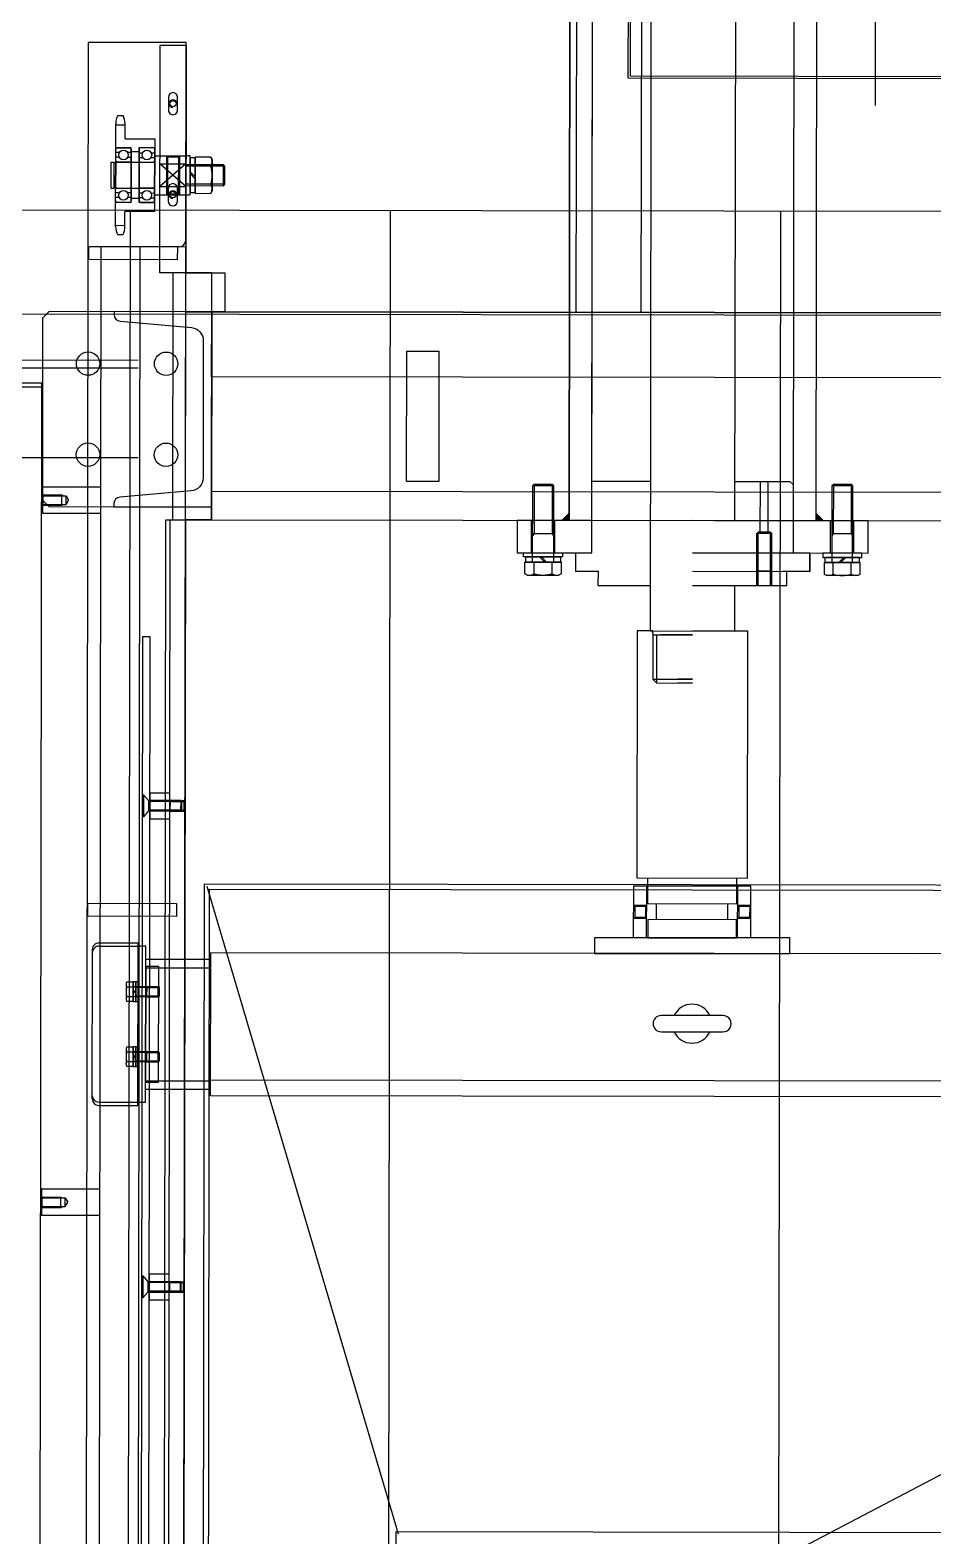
# Model space of a CAD drawing. Header units: millimetres. Extents: x 9 to 403, y 12 to 283.
# Drawn here: x 68.501 to 69.196, y 242.959 to 244.117 of the extents above; entities that cross this region are included whole.
import ezdxf

# ---------------------------------------------------------------- set-up
doc = ezdxf.new("R2010")
doc.units = ezdxf.units.MM
doc.layers.add('SITE_20200109$0$22', color=40, linetype='Continuous')
doc.layers.add('SITE_20200109$0$출력안됨', color=155, linetype='Continuous')

# ---------------------------------------------------------------- blocks, each defined once
blk = doc.blocks.new('SITE_20200109$0$A$C3D8971C')
at = {"color": 9, "linetype": 'Continuous'}
for p, q in [((1982.5, -164), (1982.5, 104.5)), ((2057.5, -164), (2057.5, 104.5)), ((2051.5, -164), (2051.5, 98.5)), ((1406, -90.5), (1406.7, -91.2)), ((1406, -90.5), (1406, -105.5)), ((1406.7, -91.2), (1413.3, -91.2)), ((1406.7, -91.2), (1406.7, -108.8)), ((1414, -90.5), (1413.3, -91.2)), ((1413.3, -91.2), (1413.3, -108.8)), ((1414, -90.5), (1414, -105.5)), ((1946, -90.5), (1946.7, -91.2)), ((1946, -90.5), (1946, -105.5)), ((1946.7, -91.2), (1953.3, -91.2)), ((1946.7, -91.2), (1946.7, -108.8)), ((1954, -90.5), (1953.3, -91.2)), ((1953.3, -91.2), (1953.3, -108.8)), ((1954, -90.5), (1954, -105.5)), ((1406, -105.5), (1414, -105.5)), ((1406, -105.5), (1406.7, -106.7)), ((1406.7, -108.8), (1413.3, -108.8)), ((1406.7, -108.8), (1410, -110.7)), ((1413.3, -108.8), (1410, -110.7)), ((1414, -105.5), (1413.3, -106.7)), ((1946, -105.5), (1954, -105.5)), ((1946, -105.5), (1946.7, -106.7)), ((1946.7, -108.8), (1953.3, -108.8)), ((1946.7, -108.8), (1950, -110.7)), ((1953.3, -108.8), (1950, -110.7)), ((1954, -105.5), (1953.3, -106.7)), ((-335, -125.5), (2145, -125.5)), ((1630, -194), (1630, -126)), ((1630, -126), (1640, -126)), ((1640, -126), (1640, -194)), ((2135, -194), (2135, -126)), ((2135, -126), (2145, -126)), ((2145, -125.5), (2145, -200.5)), ((2145, -195.5), (2145, -125.5)), ((2145, -125.5), (2302, -125.5)), ((2145, -126), (2145, -194)), ((2302, -200.5), (2302, -125.5)), ((-335, -135.5), (2145, -135.5)), ((1484.5, -134.5), (1484.5, -164.5)), ((1487, -134.5), (1487, -164.5)), ((1489.5, -129.5), (1604.5, -129.5)), ((1607, -134.5), (1607, -164.5)), ((1609.5, -134.5), (1609.5, -164.5)), ((2154.1, -152.1), (2154.1, -148.1)), ((2160.5, -146.5), (2239.5, -146.5)), ((2161.4, -146.5), (2161.4, -153.7)), ((2179, -158.5), (2179, -146.5)), ((2179, -157.5), (2179, -147.5)), ((2179, -157.5), (2179, -147.5)), ((2180, -146.5), (2220, -146.5)), ((2180, -146.5), (2220, -146.5)), ((2182.7, -149.3), (2182.7, -146.5)), ((2182.7, -149.3), (2182.7, -146.5)), ((2186.3, -149.3), (2186.3, -146.5)), ((2186.3, -149.3), (2186.3, -146.5)), ((2190, -147.5), (2190, -157.5)), ((2190, -147.5), (2190, -157.5)), ((2210, -157.5), (2210, -147.5)), ((2210, -157.5), (2210, -147.5)), ((2213.7, -149.3), (2213.7, -146.5)), ((2213.7, -149.3), (2213.7, -146.5)), ((2217.3, -149.3), (2217.3, -146.5)), ((2217.3, -149.3), (2217.3, -146.5)), ((2221, -158.5), (2221, -146.5)), ((2221, -147.5), (2221, -157.5)), ((2221, -147.5), (2221, -157.5)), ((2238.6, -146.5), (2238.6, -153.7)), ((2245.9, -148.1), (2245.9, -152.1)), ((1514.2, -162.9), (1514.2, -160.9)), ((1514.2, -160.9), (1529.8, -160.9)), ((1515.5, -155.4), (1514.5, -156)), ((1514.5, -160.9), (1514.5, -156)), ((1529.5, -160.9), (1514.5, -160.9)), ((1528.5, -155.4), (1515.5, -155.4)), ((1518, -180.2), (1518, -160.9)), ((1518.7, -162.5), (1518, -161.3)), ((1518.2, -156), (1518.2, -160.9)), ((1522.7, -162.9), (1520.7, -160.9)), ((1523.3, -162.9), (1521.3, -160.9)), ((1525.3, -162.5), (1526, -161.3)), ((1525.8, -156), (1525.8, -160.9)), ((1526, -160.9), (1526, -180.2)), ((1529.5, -156), (1528.5, -155.4)), ((1529.5, -156), (1529.5, -160.9)), ((1529.8, -160.9), (1529.8, -162.9)), ((1564.2, -162.9), (1564.2, -160.9)), ((1564.2, -160.9), (1579.8, -160.9)), ((1565.5, -155.4), (1564.5, -156)), ((1564.5, -160.9), (1564.5, -156)), ((1579.5, -160.9), (1564.5, -160.9)), ((1578.5, -155.4), (1565.5, -155.4)), ((1568, -180.2), (1568, -160.9)), ((1568.7, -162.5), (1568, -161.3)), ((1568.2, -156), (1568.2, -160.9)), ((1572.7, -162.9), (1570.7, -160.9)), ((1573.3, -162.9), (1571.3, -160.9)), ((1575.3, -162.5), (1576, -161.3)), ((1575.8, -156), (1575.8, -160.9)), ((1576, -160.9), (1576, -180.2)), ((1579.5, -156), (1578.5, -155.4)), ((1579.5, -156), (1579.5, -160.9)), ((1579.8, -160.9), (1579.8, -162.9)), ((2160.5, -153.7), (2172, -153.7)), ((2179, -158.5), (2221, -158.5)), ((2220, -158.5), (2180, -158.5)), ((2220, -158.5), (2180, -158.5)), ((2182, -164.5), (2182, -158.5)), ((2182.7, -158.5), (2182.7, -155.7)), ((2182.7, -158.5), (2182.7, -155.7)), ((2186.3, -158.5), (2186.3, -155.7)), ((2186.3, -158.5), (2186.3, -155.7)), ((2213.7, -158.5), (2213.7, -155.7)), ((2213.7, -158.5), (2213.7, -155.7)), ((2217.3, -158.5), (2217.3, -155.7)), ((2217.3, -158.5), (2217.3, -155.7)), ((2218, -164.5), (2218, -158.5)), ((2228, -153.7), (2239.5, -153.7)), ((-335, -165.5), (2145, -165.5)), ((1845, -167.5), (-225, -167.5)), ((-225, -173.5), (1845, -173.5)), ((1355, -173.5), (1335, -173.5)), ((1335, -173.5), (1335, -188.5)), ((1336.5, -168.6), (1336.5, -168.1)), ((1336.5, -168.1), (1353.5, -168.1)), ((1341, -172.5), (1336.5, -168.6)), ((1353.5, -168.6), (1336.5, -168.6)), ((1349, -172.5), (1341, -172.5)), ((1341, -172.5), (1341, -197.4)), ((1341.7, -173.7), (1341, -172.5)), ((1341, -173.7), (1349, -173.7)), ((1341.7, -198.1), (1341.7, -173.7)), ((1348.3, -173.7), (1349, -172.5)), ((1348.3, -198.1), (1348.3, -173.7)), ((1353.5, -168.6), (1349, -172.5)), ((1349, -197.4), (1349, -172.5)), ((1353.5, -168.1), (1353.5, -168.6)), ((1355, -173.5), (1355, -188.5)), ((1484.5, -164.5), (1609.5, -164.5)), ((1487, -164.5), (1607, -164.5)), ((1487, -164.5), (1487, -170.5)), ((1487, -170.5), (1607, -170.5)), ((1497, -170.5), (1597, -170.5)), ((1497, -170.5), (1497, -220.5)), ((1591.5, -170.5), (1502.5, -170.5)), ((1502.5, -170.5), (1502.5, -180.5)), ((1503.5, -170.5), (1503.5, -220.5)), ((1529.8, -162.9), (1514.2, -162.9)), ((1514.3, -164.5), (1514.3, -162.9)), ((1514.3, -162.9), (1529.8, -162.9)), ((1529.8, -164.5), (1514.3, -164.5)), ((1526, -162.5), (1518, -162.5)), ((1518, -170.5), (1518.7, -171.2)), ((1518, -170.5), (1518, -180.5)), ((1518.7, -180.9), (1518.7, -162.5)), ((1525.3, -171.2), (1518.7, -171.2)), ((1518.7, -171.2), (1518.7, -179.8)), ((1525.3, -180.9), (1525.3, -162.5)), ((1526, -170.5), (1525.3, -171.2)), ((1525.3, -171.2), (1525.3, -179.8)), ((1526, -170.5), (1526, -180.5)), ((1529.8, -162.9), (1529.8, -164.5)), ((1579.8, -162.9), (1564.2, -162.9)), ((1564.3, -164.5), (1564.3, -162.9)), ((1564.3, -162.9), (1579.8, -162.9)), ((1579.8, -164.5), (1564.3, -164.5)), ((1576, -162.5), (1568, -162.5)), ((1568, -170.5), (1568.7, -171.2)), ((1568, -170.5), (1568, -180.5)), ((1568.7, -180.9), (1568.7, -162.5)), ((1575.3, -171.2), (1568.7, -171.2)), ((1568.7, -171.2), (1568.7, -179.8)), ((1575.3, -180.9), (1575.3, -162.5)), ((1576, -170.5), (1575.3, -171.2)), ((1575.3, -171.2), (1575.3, -179.8)), ((1576, -170.5), (1576, -180.5)), ((1579.8, -162.9), (1579.8, -164.5)), ((1590.5, -170.5), (1590.5, -220.5)), ((1591.5, -180.5), (1591.5, -170.5)), ((1597, -170.5), (1597, -220.5)), ((1607, -170.5), (1607, -164.5)), ((1725, -173.5), (1705, -173.5)), ((1705, -173.5), (1705, -188.5)), ((1706.5, -168.6), (1706.5, -168.1)), ((1706.5, -168.1), (1723.5, -168.1)), ((1711, -172.5), (1706.5, -168.6)), ((1723.5, -168.6), (1706.5, -168.6)), ((1719, -172.5), (1711, -172.5)), ((1711, -172.5), (1711, -197.4)), ((1711.7, -173.7), (1711, -172.5)), ((1711, -173.7), (1719, -173.7)), ((1711.7, -198.1), (1711.7, -173.7)), ((1718.3, -173.7), (1719, -172.5)), ((1718.3, -198.1), (1718.3, -173.7)), ((1723.5, -168.6), (1719, -172.5)), ((1719, -197.4), (1719, -172.5)), ((1723.5, -168.1), (1723.5, -168.6)), ((1725, -173.5), (1725, -188.5)), ((1845, -173.5), (1845, -167.5)), ((2179, -176.5), (2179, -164.5)), ((2179, -164.5), (2221, -164.5)), ((2179, -165.5), (2179, -175.5)), ((2179, -165.5), (2179, -175.5)), ((2220, -164.5), (2180, -164.5)), ((2220, -164.5), (2180, -164.5)), ((2182.7, -164.5), (2182.7, -167.3)), ((2182.7, -164.5), (2182.7, -167.3)), ((2182.7, -173.7), (2182.7, -176.5)), ((2182.7, -173.7), (2182.7, -176.5)), ((2186.3, -164.5), (2186.3, -167.3)), ((2186.3, -164.5), (2186.3, -167.3)), ((2186.3, -173.7), (2186.3, -176.5)), ((2186.3, -173.7), (2186.3, -176.5)), ((2190, -175.5), (2190, -165.5)), ((2190, -175.5), (2190, -165.5)), ((2210, -165.5), (2210, -175.5)), ((2210, -165.5), (2210, -175.5)), ((2213.7, -164.5), (2213.7, -167.3)), ((2213.7, -164.5), (2213.7, -167.3)), ((2213.7, -173.7), (2213.7, -176.5)), ((2213.7, -173.7), (2213.7, -176.5)), ((2217.3, -164.5), (2217.3, -167.3)), ((2217.3, -164.5), (2217.3, -167.3)), ((2217.3, -173.7), (2217.3, -176.5)), ((2217.3, -173.7), (2217.3, -176.5)), ((2221, -176.5), (2221, -164.5)), ((2221, -175.5), (2221, -165.5)), ((2221, -175.5), (2221, -165.5)), ((1335, -174), (1335, -188)), ((1355, -174), (1355, -188)), ((1502.5, -180.5), (1591.5, -180.5)), ((1518.7, -179.8), (1518, -180.5)), ((1526, -180.2), (1518, -180.2)), ((1518.7, -180.9), (1518, -180.2)), ((1525.3, -179.8), (1518.7, -179.8)), ((1525.3, -180.9), (1518.7, -180.9)), ((1525.3, -179.8), (1526, -180.5)), ((1526, -180.2), (1525.3, -180.9)), ((1568.7, -179.8), (1568, -180.5)), ((1576, -180.2), (1568, -180.2)), ((1568.7, -180.9), (1568, -180.2)), ((1575.3, -179.8), (1568.7, -179.8)), ((1575.3, -180.9), (1568.7, -180.9)), ((1575.3, -179.8), (1576, -180.5)), ((1576, -180.2), (1575.3, -180.9)), ((1705, -174), (1705, -188)), ((1725, -174), (1725, -188)), ((2180, -176.5), (2220, -176.5)), ((2180, -176.5), (2220, -176.5)), ((2191.3, -180.5), (2191.3, -200.5)), ((2191.3, -200.5), (2208.7, -180.5)), ((2208.7, -200.5), (2191.3, -180.5)), ((2208.7, -180.5), (2208.7, -200.5)), ((1935, -188.5), (-305, -188.5)), ((-145, -185.5), (1935, -185.5)), ((1355, -188.5), (1335, -188.5)), ((1341, -188.5), (1341.7, -189.2)), ((1341, -188.5), (1341, -200.5)), ((1341.7, -189.2), (1348.3, -189.2)), ((1341.7, -189.2), (1341.7, -199.8)), ((1349, -188.5), (1348.3, -189.2)), ((1348.3, -189.2), (1348.3, -199.8)), ((1349, -188.5), (1349, -200.5)), ((1640, -194), (1630, -194)), ((1725, -188.5), (1705, -188.5)), ((1711, -188.5), (1711.7, -189.2)), ((1711, -188.5), (1711, -200.5)), ((1711.7, -189.2), (1718.3, -189.2)), ((1711.7, -189.2), (1711.7, -199.8)), ((1719, -188.5), (1718.3, -189.2)), ((1718.3, -189.2), (1718.3, -199.8)), ((1719, -188.5), (1719, -200.5)), ((1935, -185.5), (1935, -200.5)), ((1935, -188.5), (1935, -200.5)), ((2145, -194), (2135, -194)), ((2185.8, -186.3), (2185, -185.5)), ((2215, -185.5), (2185, -185.5)), ((2185.8, -194.7), (2185, -195.5)), ((2215, -195.5), (2185, -195.5)), ((2185.8, -186.3), (2185.8, -194.7)), ((2214.2, -186.3), (2185.8, -186.3)), ((2214.2, -194.7), (2185.8, -194.7)), ((2215, -185.5), (2214.2, -186.3)), ((2214.2, -186.3), (2214.2, -194.7)), ((2215, -195.5), (2214.2, -194.7)), ((-335, -200.5), (2145, -200.5)), ((1935, -200.5), (-305, -200.5)), ((1341, -197.4), (1349, -197.4)), ((1341, -197.4), (1341.7, -198.1)), ((1341.7, -199.8), (1341, -200.5)), ((1341.7, -198.1), (1348.3, -198.1)), ((1341.7, -199.8), (1348.3, -199.8)), ((1348.3, -198.1), (1349, -197.4)), ((1348.3, -199.8), (1349, -200.5)), ((1711, -197.4), (1719, -197.4)), ((1711, -197.4), (1711.7, -198.1)), ((1711.7, -199.8), (1711, -200.5)), ((1711.7, -198.1), (1718.3, -198.1)), ((1711.7, -199.8), (1718.3, -199.8)), ((1718.3, -198.1), (1719, -197.4)), ((1718.3, -199.8), (1719, -200.5)), ((2150, -200.5), (2302, -200.5)), ((2215, -200.5), (2185, -200.5)), ((2185, -200.5), (2185, -203.7)), ((2185, -203.7), (2215, -203.7)), ((2213.9, -207.7), (2186.1, -207.7)), ((2186.1, -207.7), (2186.1, -219.6)), ((2213.3, -203.7), (2186.7, -203.7)), ((2186.7, -203.7), (2186.7, -207.7)), ((2186.7, -207.7), (2213.3, -207.7)), ((2192, -200.5), (2192, -229.4)), ((2193.1, -230.5), (2193.1, -200.5)), ((2193.1, -219.6), (2193.1, -207.7)), ((2197.3, -207.7), (2201.3, -203.7)), ((2198.7, -207.7), (2202.7, -203.7)), ((2206.9, -230.5), (2206.9, -200.5)), ((2206.9, -219.6), (2206.9, -207.7)), ((2208, -229.4), (2208, -200.5)), ((2213.3, -207.7), (2213.3, -203.7)), ((2213.9, -219.6), (2213.9, -207.7)), ((2215, -203.7), (2215, -200.5)), ((1155, -365.5), (1653, -217.5)), ((2188, -220.7), (2186.1, -219.6)), ((2213.9, -219.6), (2212, -220.7)), ((1492, -960.5), (1492, -220.5)), ((1492, -220.5), (1602, -220.5)), ((1504, -960.5), (1504, -220.5)), ((1602, -960.5), (1602, -220.5)), ((1935, -220.5), (1935, -960.5)), ((2095, -220.5), (1935, -220.5)), ((1957, -220.5), (1957, -960.5)), ((2045, -960.5), (2045, -220.5)), ((2045, -220.5), (2095, -220.5)), ((2095, -960.5), (2095, -220.5)), ((2095, -220.5), (2095, -960.5)), ((2212, -220.7), (2188, -220.7)), ((2192, -229.4), (2208, -229.4)), ((2192, -229.4), (2193.1, -230.5)), ((2193.1, -230.5), (2206.9, -230.5)), ((2206.9, -230.5), (2208, -229.4)), ((1965, -370.5), (1965, -395.5)), ((1965, -370.5), (2065, -370.5)), ((2065, -370.5), (2065, -395.5)), ((1965, -395.5), (2065, -395.5)), ((1602, -765.1), (1602, -415.9)), ((1893.9, -461.6), (1892.8, -463.5)), ((1893.9, -461.6), (1902.8, -461.6)), ((1902.8, -461.6), (1902.8, -489.4)), ((1902.8, -488.8), (1902.8, -462.2)), ((1902.8, -462.2), (1906.8, -462.2)), ((1906.8, -490.5), (1906.8, -460.5)), ((1906.8, -460.5), (1910, -460.5)), ((1906.8, -462.2), (1906.8, -488.8)), ((1910, -455.5), (1910, -513)), ((1935, -455.5), (1910, -455.5)), ((1910, -460.5), (1910, -490.5)), ((1935, -513), (1935, -455.5)), ((1892.8, -463.5), (1892.8, -487.5)), ((1893.9, -468.6), (1902.8, -468.6)), ((1902.8, -467.5), (1961.7, -467.5)), ((1906.8, -472.8), (1902.8, -476.8)), ((1906.8, -474.2), (1902.8, -478.2)), ((1910, -466.5), (1935, -466.5)), ((1924.8, -468.6), (1922.9, -467.5)), ((1924.8, -467.5), (1924.8, -483.5)), ((1962.8, -468.6), (1924.8, -468.6)), ((1961.7, -467.5), (1961.7, -483.5)), ((1961.7, -467.5), (1962.8, -468.6)), ((1962.8, -468.6), (1962.8, -482.4)), ((1893.9, -482.4), (1902.8, -482.4)), ((1961.7, -483.5), (1902.8, -483.5)), ((1910, -484.5), (1935, -484.5)), ((1924.8, -482.4), (1922.9, -483.5)), ((1962.8, -482.4), (1924.8, -482.4)), ((1962.8, -482.4), (1961.7, -483.5)), ((1892.8, -487.5), (1893.9, -489.4)), ((1902.8, -489.4), (1893.9, -489.4)), ((1906.8, -488.8), (1902.8, -488.8)), ((1910, -490.5), (1906.8, -490.5)), ((2550, -495.5), (1935, -495.5)), ((1935, -495.5), (2550, -495.5)), ((1896, -500.5), (1896, -518)), ((1910, -500.5), (1896, -500.5)), ((1910, -500.5), (1896, -500.5)), ((2565, -500.5), (2095, -500.5)), ((1885, -518), (1896, -518)), ((1885, -518), (1885, -558)), ((1910, -513), (2440, -513)), ((1962.6, -513), (2550, -513)), ((1965, -558), (1965, -513)), ((2275, -920.5), (2275, -540.5)), ((2275, -540.5), (2555, -540.5)), ((2276.6, -918.9), (2276.6, -542.1)), ((2276.6, -542.1), (2553.4, -542.1)), ((1614, -545.5), (1654, -545.5)), ((1614, -555.5), (1654, -555.5)), ((1654, -545.5), (1654, -635.5)), ((2565, -550.5), (2095, -550.5)), ((1628, -563), (1640, -563)), ((1640, -556.5), (1660, -556.5)), ((1813, -559.9), (1810, -562.9)), ((1847, -562.9), (1810, -562.9)), ((1810, -562.9), (1810, -590.5)), ((1813, -559.9), (1813, -590.5)), ((1848, -559.9), (1813, -559.9)), ((1847, -559.9), (1847, -590.5)), ((1847, -590.5), (1847, -565.9)), ((1848, -559.9), (1850, -559.9)), ((1850, -558), (1850, -623)), ((1810, -590.5), (1810, -579.2)), ((1813, -590.5), (1813, -579.2)), ((1885, -590.5), (1885, -663)), ((1910, -680.5), (1910, -590.5)), ((1935, -725.5), (1935, -590.5)), ((1628, -618), (1640, -618)), ((1850, -623), (1885, -623)), ((1935, -623), (2525, -623)), ((1965, -623), (1965, -665.2)), ((1614, -625.5), (1654, -625.5)), ((1614, -635.5), (1654, -635.5)), ((1885, -639.8), (1925, -639.8)), ((1896, -651.3), (1896, -639.8)), ((1925, -639.8), (1926, -640.8)), ((1926, -642.5), (1926, -640.8)), ((1926, -648.5), (1926, -642.5)), ((1926, -642.5), (1965, -642.5)), ((1926, -648.5), (1965, -648.5)), ((1926, -650.3), (1926, -648.5)), ((1885, -651.3), (1925, -651.3)), ((1925, -651.3), (1926, -650.3)), ((1885, -663), (1896, -663)), ((1885, -663), (1896, -663)), ((1896, -680.5), (1896, -660.1)), ((1910, -668), (1946.4, -668)), ((1935, -668), (2550, -668)), ((1946.4, -668), (1951, -668)), ((1954, -668), (1962.6, -668)), ((1962.6, -668), (1965, -665.2)), ((1910, -680.5), (1896, -680.5)), ((1896, -680.5), (1910, -680.5)), ((1892.8, -693.5), (1893.9, -691.6)), ((1892.8, -717.5), (1892.8, -693.5)), ((1902.8, -691.6), (1893.9, -691.6)), ((1902.8, -719.4), (1902.8, -691.6)), ((1906.8, -692.2), (1902.8, -692.2)), ((1902.8, -692.2), (1902.8, -718.8)), ((1910, -690.5), (1906.8, -690.5)), ((1906.8, -690.5), (1906.8, -720.5)), ((1906.8, -718.8), (1906.8, -692.2)), ((1910, -720.5), (1910, -690.5)), ((1935, -685.5), (2550, -685.5)), ((1893.9, -698.6), (1902.8, -698.6)), ((1961.7, -697.5), (1902.8, -697.5)), ((1906.8, -706.8), (1902.8, -702.8)), ((1906.8, -708.2), (1902.8, -704.2)), ((1910, -696.5), (1935, -696.5)), ((1924.8, -698.6), (1922.9, -697.5)), ((1924.8, -713.5), (1924.8, -697.5)), ((1962.8, -698.6), (1924.8, -698.6)), ((1961.7, -713.5), (1961.7, -697.5)), ((1962.8, -698.6), (1961.7, -697.5)), ((1962.8, -712.4), (1962.8, -698.6)), ((1893.9, -719.4), (1892.8, -717.5)), ((1893.9, -712.4), (1902.8, -712.4)), ((1902.8, -713.5), (1961.7, -713.5)), ((1910, -714.5), (1935, -714.5)), ((1924.8, -712.4), (1922.9, -713.5)), ((1962.8, -712.4), (1924.8, -712.4)), ((1961.7, -713.5), (1962.8, -712.4)), ((1893.9, -719.4), (1902.8, -719.4)), ((1902.8, -718.8), (1906.8, -718.8)), ((1906.8, -720.5), (1910, -720.5)), ((1910, -725.5), (1935, -725.5)), ((2254.3, -730.5), (2575.7, -730.5))]:
    blk.add_line(p, q, dxfattribs=at)
at = {"color": 9, "linetype": 'ByBlock'}
for p, q in [((2037, 90), (2037, -90)), ((2040, -90), (2040, 90)), ((-250, -90), (2040, -90)), ((1945, -95.5), (1950, -90.5)), ((2090, -90.5), (1950, -90.5)), ((2090, -90.5), (2095, -95.5)), ((1945, -95.5), (1945, -220.5)), ((2095, -220.5), (2095, -95.5)), ((1945, -220.5), (2095, -220.5)), ((1541.8, -566.8), (1541.8, -614.3)), ((1554.3, -614.3), (1554.3, -566.8))]:
    blk.add_line(p, q, dxfattribs=at)
at = {"color": 9, "linetype": 'Continuous', "ltscale": 3}
for p, q in [((2190, -143), (2190, -145.2)), ((2190, -143), (2210, -143)), ((2210, -145.2), (2190, -145.2)), ((2190, -146.5), (2190, -176.5)), ((2210, -146.5), (2190, -146.5)), ((2190.5, -146.5), (2190.5, -145.2)), ((2209.5, -146.5), (2209.5, -145.2)), ((2210, -143), (2210, -145.2)), ((2210, -146.5), (2210, -176.5)), ((2185, -176.5), (2185, -200.5)), ((2185, -176.5), (2215, -176.5)), ((2191.3, -180.5), (2208.7, -180.5)), ((2215, -176.5), (2215, -200.5)), ((2185, -200.5), (2215, -200.5))]:
    blk.add_line(p, q, dxfattribs=at)
at = {"color": 9, "linetype": 'Continuous', "ltscale": 0.5}
for p, q in [((2172, -176.5), (2172, -153.7)), ((2228, -153.7), (2228, -176.5)), ((2228, -176.5), (2172, -176.5)), ((1885, -640.8), (1926, -640.8)), ((1925, -651.3), (1925, -639.8)), ((1885, -650.3), (1926, -650.3))]:
    blk.add_line(p, q, dxfattribs=at)
at = {"color": 9, "linetype": 'Continuous', "ltscale": 0.2}
for p, q in [((1629, -545.5), (1629.8, -546.3)), ((1629, -545.5), (1629, -555.5)), ((1629.8, -554.7), (1629, -555.5)), ((1638.2, -546.3), (1629.8, -546.3)), ((1629.8, -546.3), (1629.8, -554.7)), ((1638.2, -554.7), (1629.8, -554.7)), ((1639, -545.5), (1638.2, -546.3)), ((1638.2, -546.3), (1638.2, -554.7)), ((1638.2, -554.7), (1639, -555.5)), ((1639, -545.5), (1639, -555.5)), ((1629.8, -626.3), (1629, -625.5)), ((1629, -635.5), (1629, -625.5)), ((1629, -635.5), (1629.8, -634.7)), ((1638.2, -626.3), (1629.8, -626.3)), ((1629.8, -634.7), (1629.8, -626.3)), ((1638.2, -634.7), (1629.8, -634.7)), ((1638.2, -626.3), (1639, -625.5)), ((1638.2, -634.7), (1638.2, -626.3)), ((1639, -635.5), (1638.2, -634.7)), ((1639, -635.5), (1639, -625.5))]:
    blk.add_line(p, q, dxfattribs=at)
at = {"color": 9, "linetype": 'Continuous'}
for points in [[(1420, -135.5), (1420, -90.5), (1400, -90.5), (1400, -135.5)], [(1960, -135.5), (1960, -90.5), (1940, -90.5), (1940, -135.5)], [(2300, -200.5), (2125, -200.5), (2125, -180.5), (2300, -180.5)], [(1935, -220.5), (2125, -220.5), (2125, -190.5), (1935, -190.5)], [(1935, -220.5), (1935, -200.5), (2095, -200.5), (2095, -220.5)], [(2125, -230.5), (2095, -230.5), (2095, -200.5), (2125, -200.5)], [(-145, -215.5), (1655, -215.5), (1655, -965.5), (-145, -965.5)], [(-141, -219.5), (1651, -219.5), (1651, -961.5), (-141, -961.5)], [(353, -363.5), (1157, -363.5), (1157, -817.5), (353, -817.5)], [(1602, -665.5), (1614, -665.5), (1614, -515.5), (1602, -515.5)]]:
    blk.add_lwpolyline(points, close=True, dxfattribs=at)
blk.add_lwpolyline([(1957.2, -204.9), (1952.4, -150.1, 0.388875), (1947.4, -145.5), (1945, -145.5), (1945, -220.5), (2095, -220.5), (2095, -145.5), (2092.6, -145.5, 0.388875), (2087.6, -150.1), (2082.8, -204.9, -0.388875), (2072.8, -214), (1967.2, -214, -0.388875)], format="xyb", close=True, dxfattribs=at)
for points in [[(2180, -194), (2190, -194, 1), (2190, -187), (2180, -187, 1), (2180, -194, 1)], [(2250, -194), (2260, -194, 1), (2260, -187), (2250, -187, 1), (2250, -194, 1)]]:
    blk.add_lwpolyline(points, format="xyb", dxfattribs=at)
for points in [[(1850, -559.9), (1850, -548), (1660, -548)], [(1660, -548), (1660, -633)], [(1628, -624.5), (1628, -556.5), (1614, -556.5), (1614, -590.5), (1614, -624.5), (1628, -624.5)], [(1660, -624.5), (1640, -624.5), (1640, -556.5)], [(2435, -558), (1850, -558)], [(1660, -633), (1850, -633), (1850, -590.5)], [(1896, -590.5), (1896, -680.5)], [(1910, -590.5), (1910, -725.5)]]:
    blk.add_lwpolyline(points, dxfattribs=at)
for centre, radius in [((1985, -125.5), 9), ((2055, -125.5), 9), ((2184.5, -152.5), 3.67), ((2184.5, -152.5), 3.67), ((2215.5, -152.5), 3.67), ((2215.5, -152.5), 3.67), ((2184.5, -170.5), 3.67), ((2184.5, -170.5), 3.67), ((2215.5, -170.5), 3.67), ((2215.5, -170.5), 3.67), ((1985, -185.5), 9), ((2055, -185.5), 9), ((2185, -190.5), 2.46), ((2255, -190.5), 2.46)]:
    blk.add_circle(centre, radius, dxfattribs=at)
for centre, radius, start, end in [((1489.5, -134.5), 5, 90, 180), ((1492, -134.5), 5, 90, 180), ((1602, -134.5), 5, 0, 90), ((1604.5, -134.5), 5, 0, 90), ((2160.5, -160), 13.5, 90, 118.2991), ((2180, -147.5), 1, 90, 180), ((2180, -147.5), 1, 90, 180), ((2189, -147.5), 1, 0, 90), ((2189, -147.5), 1, 0, 90), ((2211, -147.5), 1, 90, 180), ((2211, -147.5), 1, 90, 180), ((2220, -147.5), 1, 0, 90), ((2220, -147.5), 1, 0, 90), ((2239.5, -160), 13.5, 61.7009, 90), ((1516.4, -158.7), 3.32, 55.591, 124.409), ((1522, -168.4), 13, 73.2199, 106.7801), ((1527.6, -158.7), 3.32, 55.591, 124.409), ((1566.4, -158.7), 3.32, 55.591, 124.409), ((1572, -168.4), 13, 73.2199, 106.7801), ((1577.6, -158.7), 3.32, 55.591, 124.409), ((2160.5, -140.2), 13.5, 241.7009, 270), ((2180, -157.5), 1, 180, 270), ((2180, -157.5), 1, 180, 270), ((2189, -157.5), 1, 270, 0), ((2189, -157.5), 1, 270, 0), ((2211, -157.5), 1, 180, 270), ((2211, -157.5), 1, 180, 270), ((2220, -157.5), 1, 270, 0), ((2220, -157.5), 1, 270, 0), ((2239.5, -140.2), 13.5, 270, 298.2991), ((2180, -165.5), 1, 90, 180), ((2180, -165.5), 1, 90, 180), ((2189, -165.5), 1, 0, 90), ((2189, -165.5), 1, 0, 90), ((2211, -165.5), 1, 90, 180), ((2211, -165.5), 1, 90, 180), ((2220, -165.5), 1, 0, 90), ((2220, -165.5), 1, 0, 90), ((2180, -175.5), 1, 180, 270), ((2180, -175.5), 1, 180, 270), ((2189, -175.5), 1, 270, 0), ((2189, -175.5), 1, 270, 0), ((2211, -175.5), 1, 180, 270), ((2211, -175.5), 1, 180, 270), ((2220, -175.5), 1, 270, 0), ((2220, -175.5), 1, 270, 0), ((2150, -195.5), 5, 180, 270), ((2185, -190.5), 3, 270, 180), ((2255, -190.5), 3, 270, 180), ((2189.6, -214.6), 6.13, 235.591, 304.409), ((2200.2, -196.7), 24, 252.8014, 269.5998), ((2199.8, -196.7), 24, 270.4002, 287.1986), ((2210.4, -214.6), 6.13, 235.591, 304.409), ((1898.9, -465.1), 6.13, 145.591, 214.409), ((1916.9, -475.5), 24, 163.2199, 196.7801), ((1898.9, -485.9), 6.13, 145.591, 214.409), ((1898.9, -695.1), 6.13, 145.591, 214.409), ((1916.9, -705.5), 24, 163.2199, 196.7801), ((1898.9, -715.9), 6.13, 145.591, 214.409)]:
    blk.add_arc(centre, radius, start, end, dxfattribs=at)
at = {"color": 9, "linetype": 'ByBlock'}
for centre, radius, start, end in [((1548, -566.8), 6.25, 0, 180), ((1548, -590.5), 15, 114.6243, 245.3757), ((1548, -590.5), 15, 294.6243, 65.3757), ((1548, -614.3), 6.25, 180, 0)]:
    blk.add_arc(centre, radius, start, end, dxfattribs=at)
at = {"color": 9, "linetype": 'Continuous'}
for points in [[(1935, -495.5), (1941, -495.5), (1935, -489.5)], [(1935, -685.5), (1941, -685.5), (1935, -691.5)]]:
    blk.add_solid(points, dxfattribs=at)
blk = doc.blocks.new('AUDIT_I_200528142514-0')
at = {"layer": 'SITE_20200109$0$22', "color": 8, "rotation": 89.92133469272197}
blk.add_blockref('SITE_20200109$0$A$C3D8971C', (248392.6, 243549.6), dxfattribs=at)

msp = doc.modelspace()

# ---------------------------------------------------------------- linework, layer by layer
at = {"color": 8}
for p, q in [((68.1283, 243.9795), (69.7283, 243.9773)), ((68.5783, 243.9789, -0.0023), (68.5745, 241.1789, -0.0023)), ((68.7783, 243.9786, -0.0023), (68.7745, 241.1786, -0.0023)), ((69.0783, 243.9782, -0.0023), (69.0745, 241.1782, -0.0023)), ((68.2082, 243.8994), (69.6482, 243.8975))]:
    msp.add_line(p, q, dxfattribs=at)
at = {"layer": 'SITE_20200109$0$출력안됨', "color": 8}
msp.add_line((56.843, 236.5165), (75.4564, 246.2909), dxfattribs=at)

# ---------------------------------------------------------------- block references
at = {"linetype": 'Continuous', "xscale": 0.001000002026557922, "yscale": 0.001000002026557922, "zscale": 0.001000002026557922}
msp.add_blockref('AUDIT_I_200528142514-0', (-179.9754, -1.7441), dxfattribs=at)

doc.saveas('drawing.dxf')
